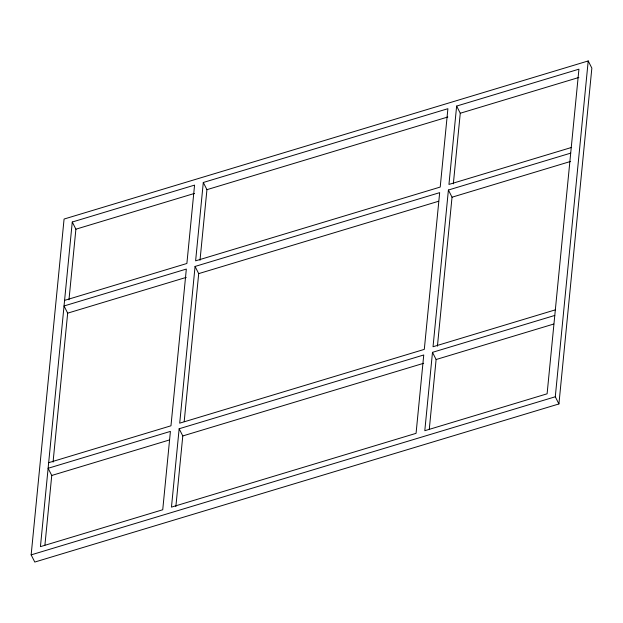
<?xml version="1.0" encoding="UTF-8"?>
<svg xmlns="http://www.w3.org/2000/svg" width="623" height="623" viewBox="0 0 623 623"><rect width="100%" height="100%" fill="white"/><g stroke="black" fill="none" stroke-linecap="round" stroke-linejoin="round"><path stroke-width="0.93" d="M31.15 554.875L64.076 219.047L588.213 60.945L591.85 68.125L558.924 403.953L34.787 562.055L31.15 554.875L555.288 396.773L588.213 60.945M64.582 300.372L186.884 263.482L194.563 185.117L72.268 222.014L40.433 546.644L162.735 509.754L170.414 431.396L48.119 468.286L51.748 475.466L44.918 545.117M53.056 462.126L67.666 313.151L64.037 305.971L186.332 269.074L170.967 425.797L48.664 462.687M68.974 299.811L75.897 229.194L72.268 222.014M179.151 428.756L171.465 507.122L416.063 433.335L423.749 354.978L179.151 428.756L182.788 435.936L175.865 506.561M195.069 266.442L179.704 423.165L424.302 349.378L439.667 192.655L195.069 266.442L198.698 273.622L184.19 421.639M203.3 182.484L195.614 260.842L440.212 187.064L447.898 108.698L203.3 182.484L206.937 189.665L200.006 260.282M554.782 315.448L432.487 352.338L424.8 430.703L547.103 393.806L578.931 69.176L456.636 106.066L448.949 184.424L571.252 147.534M570.699 153.133L448.404 190.023L433.032 346.746L555.334 309.849M429.286 429.177L436.116 359.518L432.487 352.338M437.424 346.186L452.033 197.203L448.404 190.023M453.342 183.863L460.265 113.246L456.636 106.066M75.897 229.194L194.493 193.418M206.937 189.665L447.812 116.999M460.265 113.246L578.86 77.47M67.666 313.151L186.261 277.375M198.698 273.622L438.647 201.245M452.033 197.203L570.629 161.427M51.748 475.466L169.417 439.97M182.788 435.936L423.663 363.279M436.116 359.518L553.785 324.022M555.288 396.773L558.924 403.953"/></g></svg>
